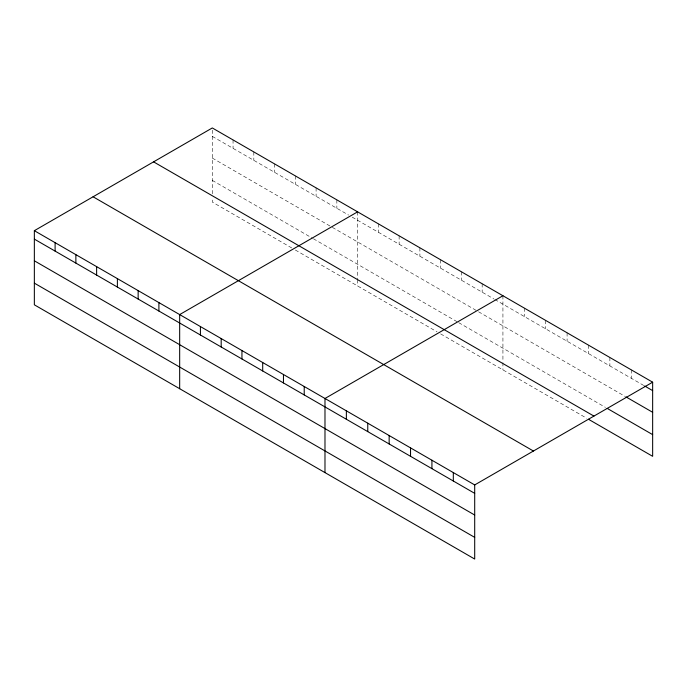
<?xml version="1.0" encoding="UTF-8"?>
<svg xmlns="http://www.w3.org/2000/svg" width="687" height="687" viewBox="0 0 687 687"><rect width="100%" height="100%" fill="white"/><g stroke="black" fill="none" stroke-linecap="round" stroke-linejoin="round"><path stroke-width="0.52" stroke-dasharray="3.44 2.58" d="M212.3 193.82L212.3 127.954M212.3 136.378L348.592 215.065M352.199 217.152L493.901 298.965M494.803 299.489L643.736 385.467M212.3 158.062L331.443 226.847M332.345 227.371L477.663 311.263M478.564 311.786L625.024 396.347M212.3 180.398L312.482 238.243M313.392 238.758L457.8 322.134M458.701 322.658L605.419 407.365M291.726 247.93L212.3 202.072L212.3 197.95M295.333 250.016L437.044 331.83M440.65 333.916L586.698 418.237M631.259 369.838L631.259 378.271M609.876 357.489L609.876 365.922M588.484 345.14L588.484 353.573M567.093 332.791L567.093 341.224M545.71 320.443L545.71 328.875M524.318 308.094L524.318 316.527M502.927 295.745L502.927 361.611M502.927 362.642L502.927 369.872M482.171 283.757L482.171 292.19M461.415 271.777L461.415 280.21M440.65 259.789L440.65 268.222M419.894 247.801L419.894 256.234M399.13 235.821L399.13 244.254M378.374 223.833L378.374 232.266M357.618 211.845L357.618 278.75M357.618 279.781L357.618 285.972M336.853 199.865L336.853 208.298M316.097 187.877L316.097 196.31M295.333 175.889L295.333 184.322M274.577 163.91L274.577 172.334M253.821 151.921L253.821 160.354M233.056 139.933L233.056 148.366"/><path stroke-width="1.03" d="M34.35 230.686L474.7 484.928L474.7 559.046L34.35 304.813L34.35 230.686L212.3 127.954L652.65 382.187L652.65 456.314L588.484 419.268M357.618 211.845L179.668 314.586L179.668 388.713M502.927 295.745L324.985 398.486L324.985 472.604M474.7 484.928L652.65 382.187M644.629 385.982L652.65 390.62M625.917 396.863L652.65 412.294M607.196 408.387L652.65 434.631M153.579 161.857L593.929 416.09M93.071 196.783L533.421 451.024M34.35 239.119L474.7 493.352M34.35 260.802L474.7 515.035M34.35 283.138L474.7 537.371M453.317 472.579L453.317 481.003M431.925 460.23L431.925 468.654M410.534 447.881L410.534 456.305M389.151 435.532L389.151 443.957M367.76 423.183L367.76 431.608M346.368 410.835L346.368 419.259M304.221 386.498L304.221 394.931M283.465 374.509L283.465 382.942M262.7 362.53L262.7 370.963M241.944 350.542L241.944 358.975M221.188 338.554L221.188 346.987M200.424 326.574L200.424 334.998M158.903 302.598L158.903 311.031M138.147 290.618L138.147 299.043M117.391 278.63L117.391 287.063M96.627 266.642L96.627 275.075M75.871 254.662L75.871 263.087M55.106 242.674L55.106 251.107"/></g></svg>
